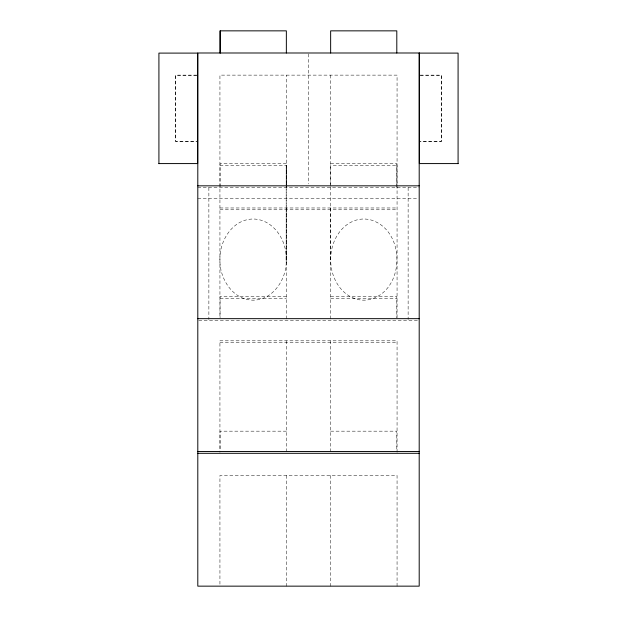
<?xml version="1.0" encoding="UTF-8"?>
<svg xmlns="http://www.w3.org/2000/svg" width="617" height="617" viewBox="0 0 617 617"><rect width="100%" height="100%" fill="white"/><g stroke="black" fill="none" stroke-linecap="round" stroke-linejoin="round"><path stroke-width="0.46" stroke-dasharray="3.08 2.31" d="M286.087 259.587C287.237 240.707 273.485 219.22 253.147 218.996C232.655 219.22 219.405 240.715 219.937 259.587C219.405 278.46 232.655 299.955 253.147 300.178C272.02 300.055 285.116 281.344 286.18 263.829L286.18 165.495L286.18 263.829M330.751 259.587C330.326 242.635 340.314 224.017 357.629 219.714A21.34 16.512 0 0 1 370.069 219.714C405.886 229.347 405.886 289.828 370.069 299.461A21.34 16.512 0 0 1 357.629 299.461C340.314 295.157 330.326 276.532 330.751 259.587L330.704 165.495L397.063 165.495M196.838 75.127L175.66 75.127L175.66 141.548L196.838 141.548M420.162 75.127L441.34 75.127L441.34 141.548L420.162 141.548M196.7 75.39L175.521 75.39L175.521 141.293L196.7 141.293M420.3 75.39L441.479 75.39L441.479 141.293L420.3 141.293M286.357 163.69L220.076 163.69L220.076 187.63M330.643 163.69L396.8 163.69L396.8 187.63M219.937 165.495L286.357 165.495L286.296 187.63L286.404 75.127M197.802 187.63L419.198 187.63M197.802 198.705L418.28 198.705M219.937 207.968L397.063 207.968M219.937 209.772L397.063 209.772M286.357 296.53L220.076 296.53L220.076 317.709M330.643 296.53L396.8 296.53L396.8 317.709M220.076 298.335L286.357 298.335M330.643 298.335L396.8 298.335M198.72 320.47L419.198 320.47M219.937 342.612L397.063 342.612M286.357 431.167L220.076 431.167L220.076 450.425M330.643 431.167L396.8 431.167L396.8 450.425M408.13 187.63L408.13 319.513M397.063 317.709L397.063 75.127L219.937 75.127L219.937 317.709M397.063 452.346L397.063 340.808L219.937 340.808L219.937 452.346M397.063 586.15L397.063 475.452L219.937 475.452L219.937 586.15M396.993 165.495L396.993 187.63M330.596 75.127L330.643 187.63M330.596 207.968L330.596 319.506M330.596 340.808L330.596 452.346M330.596 475.452L330.596 586.15M308.5 53.949L308.5 183.905M286.404 207.968L286.404 319.506M286.404 340.808L286.404 452.346M286.404 475.452L286.404 586.15M208.87 187.63L208.87 319.506"/><path stroke-width="0.93" d="M158.916 163.582L197.664 163.582L197.664 53.101L158.916 53.101L158.916 163.69M458.084 163.582L419.336 163.582L419.336 53.101L458.084 53.101L458.084 163.69M197.802 185.833L419.198 185.833M197.802 318.665L419.198 318.665M197.802 451.505L419.198 451.505M197.802 453.31L419.198 453.31M396.8 52.993L396.8 30.85L330.643 30.85L330.643 52.993M286.357 52.993L286.357 30.85L220.076 30.85L220.076 52.993M220.2 30.85L220.2 52.993M419.198 52.993L197.802 52.993L197.802 586.15L419.198 586.15L419.198 52.993"/></g></svg>
